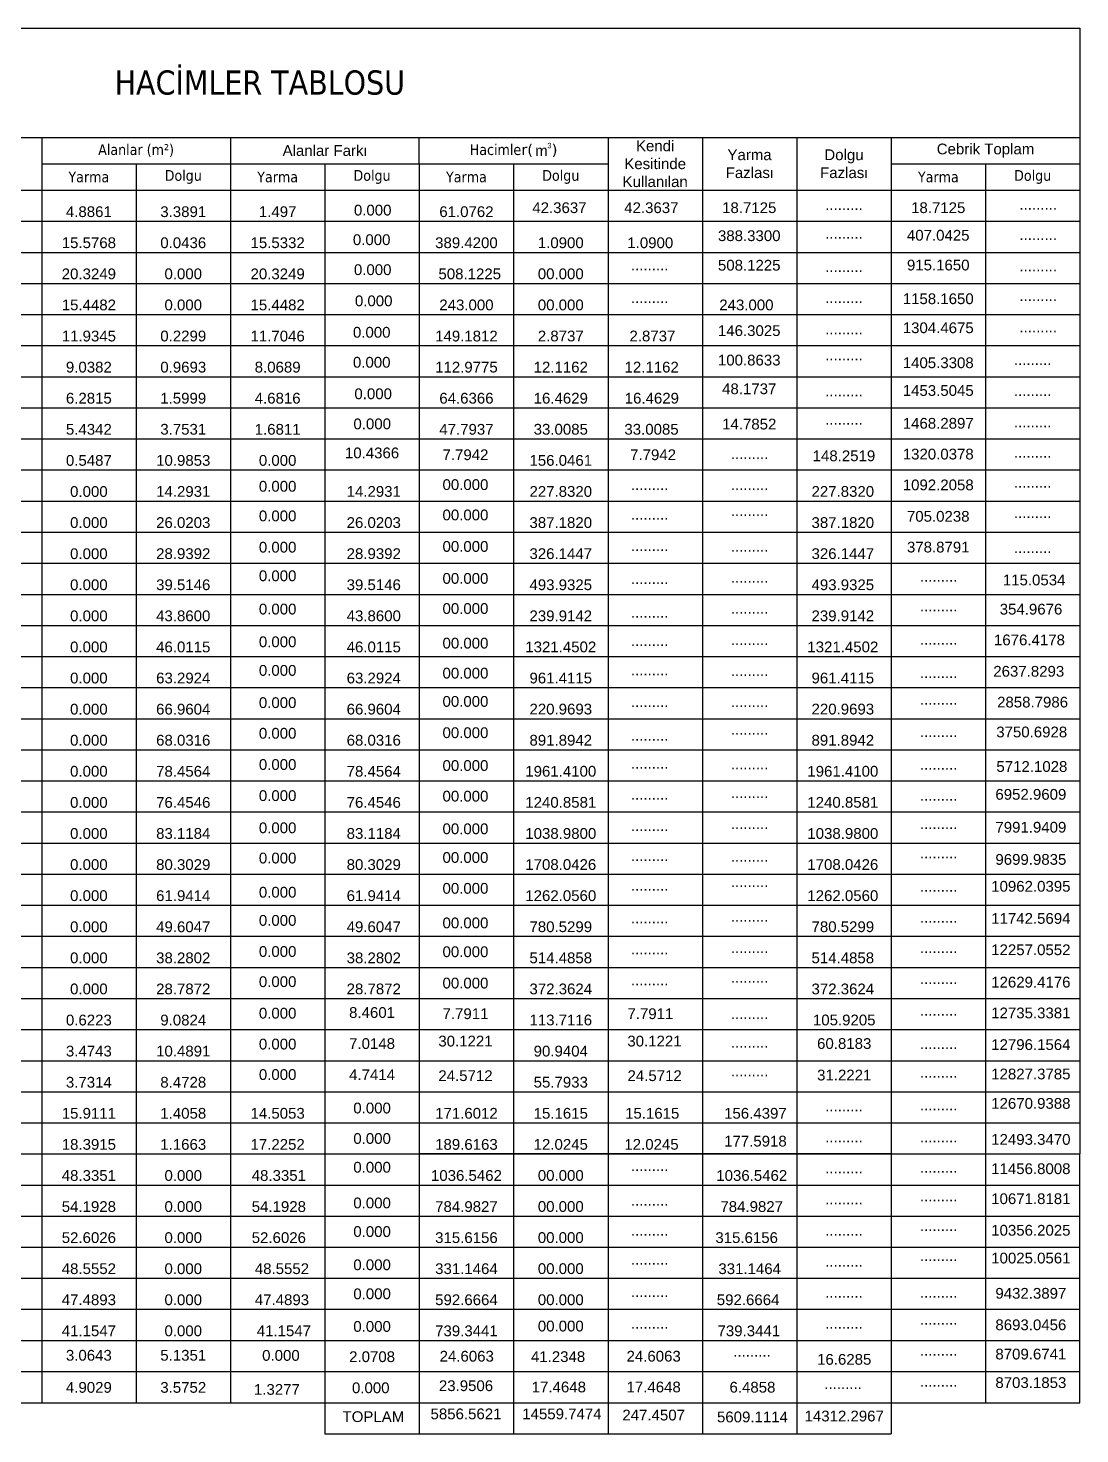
# Model space of a CAD drawing. Header units: millimetres. Extents: x 19067981 to 38137102, y 2652003 to 2652615.
# Drawn here: x 19068891.08 to 19068910.66, y 2652468.72 to 2652494.88 of the extents above; entities that cross this region are included whole.
import ezdxf

# ---------------------------------------------------------------- set-up
doc = ezdxf.new("R2010")
doc.units = ezdxf.units.MM
doc.layers.add('D.K Kesit No', color=93, linetype='Continuous', lineweight=9)
doc.layers.add('zzzzzzzzz', color=7, linetype='Continuous')
doc.styles.get("Standard").update_dxf_attribs({"font": 'arial.ttf'})

msp = doc.modelspace()

# ---------------------------------------------------------------- linework, layer by layer
at = {"ltscale": 2}
for p, q in [((19068880.126, 2652494.876), (19068910.656, 2652494.876)), ((19068880.126, 2652492.843), (19068910.656, 2652492.843)), ((19068905.385, 2652492.843), (19068905.385, 2652473.93)), ((19068893.088, 2652492.351), (19068893.088, 2652491.86)), ((19068896.601, 2652492.351), (19068896.601, 2652491.86)), ((19068900.115, 2652492.351), (19068900.115, 2652491.86)), ((19068908.899, 2652492.351), (19068908.899, 2652491.86)), ((19068896.601, 2652491.86), (19068896.601, 2652474.508)), ((19068900.115, 2652491.86), (19068900.115, 2652473.93)), ((19068908.899, 2652491.86), (19068908.899, 2652474.508)), ((19068888.739, 2652490.704), (19068910.656, 2652490.704)), ((19068888.739, 2652490.126), (19068910.656, 2652490.126)), ((19068894.845, 2652473.93), (19068907.142, 2652473.93))]:
    msp.add_line(p, q, dxfattribs=at)
at = {"color": 5, "ltscale": 2}
for p, q in [((19068910.656, 2652494.876), (19068910.656, 2652473.93)), ((19068894.845, 2652492.843), (19068894.845, 2652473.93))]:
    msp.add_line(p, q, dxfattribs=at)
at = {"color": 5}
for p, q in [((19068903.629, 2652492.843), (19068903.629, 2652473.93)), ((19068907.142, 2652492.843), (19068907.142, 2652473.93))]:
    msp.add_line(p, q, dxfattribs=at)
for p, q in [((19068891.331, 2652492.351), (19068894.845, 2652492.351)), ((19068894.845, 2652492.351), (19068901.872, 2652492.351)), ((19068907.142, 2652492.351), (19068910.656, 2652492.351)), ((19068883.216, 2652491.86), (19068910.656, 2652491.86)), ((19068888.739, 2652491.282), (19068910.656, 2652491.282)), ((19068896.601, 2652474.508), (19068896.601, 2652473.93)), ((19068908.899, 2652474.508), (19068908.899, 2652473.93)), ((19068891.331, 2652473.93), (19068891.331, 2652469.302)), ((19068893.088, 2652473.93), (19068893.088, 2652469.302)), ((19068894.845, 2652473.93), (19068894.845, 2652469.302)), ((19068896.601, 2652473.93), (19068896.601, 2652468.722)), ((19068907.142, 2652473.93), (19068898.358, 2652473.93)), ((19068898.358, 2652473.93), (19068898.358, 2652468.722)), ((19068900.115, 2652473.93), (19068900.115, 2652468.722)), ((19068901.872, 2652473.93), (19068901.872, 2652468.722)), ((19068903.629, 2652473.93), (19068903.629, 2652468.722)), ((19068905.385, 2652473.93), (19068905.385, 2652468.722)), ((19068907.142, 2652473.93), (19068907.142, 2652468.722)), ((19068908.899, 2652473.93), (19068908.899, 2652469.302)), ((19068910.656, 2652469.302), (19068910.656, 2652473.93)), ((19068888.739, 2652473.352), (19068910.656, 2652473.352)), ((19068888.739, 2652472.774), (19068910.656, 2652472.774)), ((19068888.739, 2652472.196), (19068910.656, 2652472.196)), ((19068888.739, 2652471.618), (19068910.656, 2652471.618)), ((19068888.739, 2652471.04), (19068910.656, 2652471.04)), ((19068888.739, 2652470.462), (19068891.331, 2652470.462)), ((19068891.331, 2652470.462), (19068910.656, 2652470.462)), ((19068888.739, 2652469.882), (19068910.656, 2652469.882)), ((19068888.739, 2652469.302), (19068910.656, 2652469.302)), ((19068896.601, 2652468.722), (19068907.142, 2652468.722))]:
    msp.add_line(p, q)
at = {"color": 7}
msp.add_line((19068898.358, 2652492.351), (19068901.872, 2652492.351), dxfattribs=at)
at = {"layer": 'zzzzzzzzz', "color": 5}
for p, q in [((19068891.331, 2652492.843), (19068891.331, 2652473.93)), ((19068898.358, 2652492.351), (19068898.358, 2652492.843)), ((19068901.872, 2652492.843), (19068901.872, 2652473.93)), ((19068898.358, 2652492.351), (19068898.358, 2652473.93))]:
    msp.add_line(p, q, dxfattribs=at)
at = {"layer": 'zzzzzzzzz', "ltscale": 2}
for p, q in [((19068880.126, 2652491.86), (19068910.656, 2652491.86)), ((19068893.088, 2652491.86), (19068893.088, 2652474.508)), ((19068888.739, 2652489.547), (19068910.656, 2652489.547)), ((19068888.739, 2652488.969), (19068910.656, 2652488.969)), ((19068888.739, 2652488.39), (19068910.656, 2652488.39)), ((19068888.739, 2652487.812), (19068910.656, 2652487.812)), ((19068888.739, 2652487.234), (19068910.656, 2652487.234)), ((19068888.739, 2652486.655), (19068910.656, 2652486.655)), ((19068888.739, 2652486.655), (19068910.656, 2652486.655)), ((19068888.739, 2652486.077), (19068910.656, 2652486.077)), ((19068888.739, 2652485.498), (19068910.656, 2652485.498)), ((19068888.739, 2652484.92), (19068910.656, 2652484.92)), ((19068888.739, 2652484.341), (19068910.656, 2652484.341)), ((19068888.739, 2652483.763), (19068910.656, 2652483.763)), ((19068888.739, 2652483.185), (19068910.656, 2652483.185)), ((19068888.739, 2652482.606), (19068910.656, 2652482.606)), ((19068888.739, 2652482.028), (19068910.656, 2652482.028)), ((19068888.739, 2652482.028), (19068910.656, 2652482.028)), ((19068888.739, 2652481.449), (19068910.656, 2652481.449)), ((19068888.739, 2652480.871), (19068910.656, 2652480.871)), ((19068888.739, 2652480.292), (19068910.656, 2652480.292)), ((19068888.739, 2652479.714), (19068910.656, 2652479.714)), ((19068888.739, 2652479.136), (19068910.656, 2652479.136)), ((19068888.739, 2652478.557), (19068910.656, 2652478.557)), ((19068888.739, 2652477.979), (19068910.656, 2652477.979)), ((19068888.739, 2652477.4), (19068910.656, 2652477.4)), ((19068888.739, 2652477.4), (19068910.656, 2652477.4)), ((19068888.739, 2652476.822), (19068910.656, 2652476.822)), ((19068888.739, 2652476.243), (19068910.656, 2652476.243)), ((19068888.739, 2652475.665), (19068910.656, 2652475.665)), ((19068888.739, 2652475.087), (19068910.656, 2652475.087)), ((19068888.739, 2652474.508), (19068910.656, 2652474.508))]:
    msp.add_line(p, q, dxfattribs=at)
at = {"layer": 'zzzzzzzzz'}
for p, q in [((19068893.088, 2652474.508), (19068893.088, 2652473.93)), ((19068888.739, 2652473.93), (19068910.656, 2652473.93))]:
    msp.add_line(p, q, dxfattribs=at)

# ---------------------------------------------------------------- texts
at = {"color": 7, "lineweight": 5, "attachment_point": 5}
for s, insert, char_height, width in [('{\\fTahoma|b0|i0|c0|p34;HAC\\fTahoma|b0|i0|c238|p34;İ\\fTahoma|b0|i0|c0|p34;MLER TABLOSU}', (19068895.391, 2652493.859), 0.45, 9.40451), ('{\\fTahoma|b0|i0|c0|p34;Alanlar (m\\fTahoma|b0|i0|c162|p34;²\\fTahoma|b0|i0|c0|p34;)}', (19068893.088, 2652492.597), 0.2, 4.77531), ('Alanlar Fark{\\fTahoma|b0|i0|c238|p34;ı}', (19068896.601, 2652492.597), 0.2, 4.77531), ('{\\fTahoma|b0|i0|c0|p34;Hacimle\\fVerdana|b0|i0|c162|p34;r(    )}', (19068900.115, 2652492.597), 0.2, 4.77531), ('Kendi \\PKesitinde\\PKullan{\\fTahoma|b0|i0|c238|p34;ı}lan', (19068902.75, 2652492.351), 0.2, 4.77531), ('Cebrik Toplam', (19068908.899, 2652492.597), 0.2, 4.77531), ('Yarma\\PFazlas{\\fTahoma|b0|i0|c238|p34;ı}', (19068904.507, 2652492.351), 0.2, 4.77531), ('Dolgu\\PFazlas{\\fTahoma|b0|i0|c238|p34;ı}', (19068906.264, 2652492.351), 0.2, 4.77531), ('{\\fTahoma|b0|i0|c0|p34;Yarma}', (19068892.209, 2652492.106), 0.2, 4.77531), ('{\\fTahoma|b0|i0|c0|p34;Dolgu}', (19068893.966, 2652492.106), 0.2, 4.77531), ('{\\fTahoma|b0|i0|c0|p34;Yarma}', (19068895.723, 2652492.106), 0.2, 4.77531), ('{\\fTahoma|b0|i0|c0|p34;Dolgu}', (19068897.48, 2652492.106), 0.2, 4.77531), ('{\\fTahoma|b0|i0|c0|p34;Yarma}', (19068899.237, 2652492.106), 0.2, 4.77531), ('{\\fTahoma|b0|i0|c0|p34;Dolgu}', (19068900.993, 2652492.106), 0.2, 4.77531), ('{\\fTahoma|b0|i0|c0|p34;Yarma}', (19068908.021, 2652492.106), 0.2, 4.77531), ('{\\fTahoma|b0|i0|c0|p34;Dolgu}', (19068909.777, 2652492.106), 0.2, 4.77531), ('{\\C5;42}.{\\C5;3637}', (19068900.968, 2652491.533), 0.2, 4.77531), ('{\\C5;42}.{\\C5;3637}', (19068902.679, 2652491.533), 0.2, 4.77531), ('{\\C5;18}.{\\C5;7125}', (19068904.501, 2652491.533), 0.2, 4.77531), ('{\\C5;18}.{\\C5;7125}', (19068908.019, 2652491.533), 0.2, 4.77531), ('4.8861', (19068892.209, 2652491.459), 0.2, 4.77531), ('3.3891', (19068893.966, 2652491.459), 0.2, 4.77531), ('1.497', (19068895.723, 2652491.459), 0.2, 4.77531), ('0.000', (19068897.492, 2652491.488), 0.2, 4.77531), ('{\\C256;61.0762}', (19068899.237, 2652491.459), 0.2, 4.77531), ('.........', (19068906.264, 2652491.59), 0.2, 4.77531), ('.........', (19068909.88, 2652491.597), 0.2, 4.77531), ('{\\C5;388}.{\\C5;3300}', (19068904.501, 2652491.012), 0.2, 4.77531), ('{\\C5;407}.{\\C5;0425}', (19068908.019, 2652491.02), 0.2, 4.77531), ('15.5768', (19068892.209, 2652490.881), 0.2, 4.77531), ('0.0436', (19068893.966, 2652490.881), 0.2, 4.77531), ('15.5332', (19068895.723, 2652490.881), 0.2, 4.77531), ('0.000', (19068897.473, 2652490.938), 0.2, 4.77531), ('{\\C1;389}.{\\C1;4200}', (19068899.237, 2652490.881), 0.2, 4.77531), ('{\\C5;1}.{\\C5;0900}', (19068900.993, 2652490.881), 0.2, 4.77531), ('{\\C5;1}.{\\C5;0900}', (19068902.659, 2652490.881), 0.2, 4.77531), ('.........', (19068906.264, 2652491.056), 0.2, 4.77531), ('.........', (19068909.88, 2652491.034), 0.2, 4.77531), ('{\\C5;508}.{\\C5;1225}', (19068904.501, 2652490.463), 0.2, 4.77531), ('{\\C5;915}.{\\C5;1650}', (19068908.019, 2652490.466), 0.2, 4.77531), ('20.3249', (19068892.209, 2652490.302), 0.2, 4.77531), ('0.000', (19068893.966, 2652490.303), 0.2, 4.77531), ('20.3249', (19068895.723, 2652490.302), 0.2, 4.77531), ('0.000', (19068897.492, 2652490.38), 0.2, 4.77531), ('{\\C1;508}.{\\C1;1225}', (19068899.299, 2652490.302), 0.2, 4.77531), ('{\\C5;00}.{\\C5;000}', (19068900.993, 2652490.303), 0.2, 4.77531), ('.........', (19068902.648, 2652490.471), 0.2, 4.77531), ('.........', (19068906.264, 2652490.441), 0.2, 4.77531), ('.........', (19068909.88, 2652490.452), 0.2, 4.77531), ('15.4482', (19068892.209, 2652489.724), 0.2, 4.77531), ('0.000', (19068893.966, 2652489.724), 0.2, 4.77531), ('15.4482', (19068895.723, 2652489.724), 0.2, 4.77531), ('0.000', (19068897.511, 2652489.8), 0.2, 4.77531), ('{\\C1;243}.{\\C1;000}', (19068899.237, 2652489.724), 0.2, 4.77531), ('{\\C5;00}.{\\C5;000}', (19068900.993, 2652489.724), 0.2, 4.77531), ('.........', (19068902.648, 2652489.862), 0.2, 4.77531), ('{\\C1;243}.{\\C1;000}', (19068904.448, 2652489.724), 0.2, 4.77531), ('.........', (19068906.264, 2652489.863), 0.2, 4.77531), ('{\\C5;1158}.{\\C5;1650}', (19068908.019, 2652489.839), 0.2, 4.77531), ('.........', (19068909.88, 2652489.898), 0.2, 4.77531), ('11.9345', (19068892.209, 2652489.145), 0.2, 4.77531), ('0.2299', (19068893.966, 2652489.146), 0.2, 4.77531), ('11.7046', (19068895.723, 2652489.145), 0.2, 4.77531), ('0.000', (19068897.474, 2652489.215), 0.2, 4.77531), ('{\\C1;149}.{\\C1;1812}', (19068899.237, 2652489.145), 0.2, 4.77531), ('{\\C5;2}.{\\C5;8737}', (19068900.993, 2652489.146), 0.2, 4.77531), ('{\\C5;2}.{\\C5;8737}', (19068902.699, 2652489.146), 0.2, 4.77531), ('{\\C5;146}.{\\C5;3025}', (19068904.501, 2652489.246), 0.2, 4.77531), ('{\\C5;1304}.{\\C5;4675}', (19068908.019, 2652489.299), 0.2, 4.77531), ('.........', (19068909.88, 2652489.316), 0.2, 4.77531), ('.........', (19068906.264, 2652489.278), 0.2, 4.77531), ('0.000', (19068897.474, 2652488.657), 0.2, 4.77531), ('{\\C5;100}.{\\C5;8633}', (19068904.501, 2652488.698), 0.2, 4.77531), ('.........', (19068906.264, 2652488.795), 0.2, 4.77531), ('{\\C5;1405}.{\\C5;3308}', (19068908.019, 2652488.648), 0.2, 4.77531), ('9.0382', (19068892.209, 2652488.567), 0.2, 4.77531), ('0.9693', (19068893.966, 2652488.567), 0.2, 4.77531), ('8.0689', (19068895.723, 2652488.567), 0.2, 4.77531), ('{\\C1;112}.{\\C1;9775}', (19068899.237, 2652488.567), 0.2, 4.77531), ('{\\C5;12}.{\\C5;1162}', (19068900.993, 2652488.567), 0.2, 4.77531), ('{\\C5;12}.{\\C5;1162}', (19068902.685, 2652488.567), 0.2, 4.77531), ('.........', (19068909.777, 2652488.707), 0.2, 4.77531), ('{\\C5;48}.{\\C5;1737}', (19068904.501, 2652488.164), 0.2, 4.77531), ('{\\C5;1453}.{\\C5;5045}', (19068908.019, 2652488.132), 0.2, 4.77531), ('6.2815', (19068892.209, 2652487.989), 0.2, 4.77531), ('1.5999', (19068893.966, 2652487.989), 0.2, 4.77531), ('4.6816', (19068895.723, 2652487.989), 0.2, 4.77531), ('0.000', (19068897.501, 2652488.071), 0.2, 4.77531), ('{\\C1;64}.{\\C1;6366}', (19068899.237, 2652487.989), 0.2, 4.77531), ('{\\C5;16}.{\\C5;4629}', (19068900.993, 2652487.989), 0.2, 4.77531), ('{\\C5;16}.{\\C5;4629}', (19068902.688, 2652487.989), 0.2, 4.77531), ('.........', (19068906.264, 2652488.123), 0.2, 4.77531), ('.........', (19068909.777, 2652488.129), 0.2, 4.77531), ('5.4342', (19068892.209, 2652487.41), 0.2, 4.77531), ('3.7531', (19068893.966, 2652487.411), 0.2, 4.77531), ('1.6811', (19068895.723, 2652487.41), 0.2, 4.77531), ('0.000', (19068897.483, 2652487.511), 0.2, 4.77531), ('{\\C1;47}.{\\C1;7937}', (19068899.237, 2652487.41), 0.2, 4.77531), ('{\\C5;33}.{\\C5;0085}', (19068900.993, 2652487.411), 0.2, 4.77531), ('{\\C5;33}.{\\C5;0085}', (19068902.682, 2652487.411), 0.2, 4.77531), ('{\\C5;14}.{\\C5;7852}', (19068904.501, 2652487.507), 0.2, 4.77531), ('.........', (19068906.264, 2652487.599), 0.2, 4.77531), ('{\\C5;1468}.{\\C5;2897}', (19068908.019, 2652487.522), 0.2, 4.77531), ('.........', (19068909.777, 2652487.549), 0.2, 4.77531), ('0.5487', (19068892.209, 2652486.832), 0.2, 4.77531), ('10.9853', (19068893.966, 2652486.832), 0.2, 4.77531), ('0.000', (19068895.723, 2652486.832), 0.2, 4.77531), ('10.4366', (19068897.48, 2652486.971), 0.2, 4.77531), ('{\\C5;7}.{\\C5;7942}', (19068899.219, 2652486.937), 0.2, 4.77531), ('{\\C5;156}.{\\C5;0461}', (19068900.993, 2652486.832), 0.2, 4.77531), ('{\\C5;7}.{\\C5;7942}', (19068902.711, 2652486.937), 0.2, 4.77531), ('.........', (19068904.507, 2652486.959), 0.2, 4.77531), ('{\\C6;148}.{\\C6;2519}', (19068906.264, 2652486.917), 0.2, 4.77531), ('{\\C5;1320}.{\\C5;0378}', (19068908.019, 2652486.949), 0.2, 4.77531), ('.........', (19068909.777, 2652486.985), 0.2, 4.77531), ('0.000', (19068895.723, 2652486.35), 0.2, 4.77531), ('{\\C5;00}.{\\C5;000}', (19068899.219, 2652486.381), 0.2, 4.77531), ('{\\C5;1092}.{\\C5;2058}', (19068908.019, 2652486.376), 0.2, 4.77531), ('0.000', (19068892.209, 2652486.253), 0.2, 4.77531), ('14.2931', (19068893.966, 2652486.254), 0.2, 4.77531), ('14.2931', (19068897.512, 2652486.254), 0.2, 4.77531), ('{\\C5;227}.{\\C5;8320}', (19068900.993, 2652486.254), 0.2, 4.77531), ('.........', (19068902.648, 2652486.382), 0.2, 4.77531), ('.........', (19068904.507, 2652486.383), 0.2, 4.77531), ('{\\C5;227}.{\\C5;8320}', (19068906.243, 2652486.254), 0.2, 4.77531), ('.........', (19068909.777, 2652486.423), 0.2, 4.77531), ('0.000', (19068895.723, 2652485.799), 0.2, 4.77531), ('{\\C5;00}.{\\C5;000}', (19068899.219, 2652485.817), 0.2, 4.77531), ('{\\C5;705}.{\\C5;0238}', (19068908.019, 2652485.791), 0.2, 4.77531), ('0.000', (19068892.209, 2652485.675), 0.2, 4.77531), ('26.0203', (19068893.966, 2652485.675), 0.2, 4.77531), ('26.0203', (19068897.512, 2652485.675), 0.2, 4.77531), ('{\\C5;387}.{\\C5;1820}', (19068900.993, 2652485.675), 0.2, 4.77531), ('.........', (19068902.648, 2652485.83), 0.2, 4.77531), ('.........', (19068904.507, 2652485.896), 0.2, 4.77531), ('{\\C5;387}.{\\C5;1820}', (19068906.243, 2652485.675), 0.2, 4.77531), ('.........', (19068909.777, 2652485.861), 0.2, 4.77531), ('0.000', (19068895.723, 2652485.217), 0.2, 4.77531), ('{\\C5;00}.{\\C5;000}', (19068899.219, 2652485.231), 0.2, 4.77531), ('{\\C5;378}.{\\C5;8791}', (19068908.019, 2652485.219), 0.2, 4.77531), ('0.000', (19068892.209, 2652485.096), 0.2, 4.77531), ('28.9392', (19068893.966, 2652485.097), 0.2, 4.77531), ('28.9392', (19068897.512, 2652485.097), 0.2, 4.77531), ('{\\C5;326}.{\\C5;1447}', (19068900.993, 2652485.097), 0.2, 4.77531), ('.........', (19068902.648, 2652485.245), 0.2, 4.77531), ('.........', (19068904.507, 2652485.236), 0.2, 4.77531), ('{\\C5;326}.{\\C5;1447}', (19068906.243, 2652485.097), 0.2, 4.77531), ('.........', (19068909.777, 2652485.21), 0.2, 4.77531), ('0.000', (19068892.209, 2652484.518), 0.2, 4.77531), ('39.5146', (19068893.966, 2652484.518), 0.2, 4.77531), ('0.000', (19068895.723, 2652484.685), 0.2, 4.77531), ('39.5146', (19068897.512, 2652484.518), 0.2, 4.77531), ('{\\C5;00}.{\\C5;000}', (19068899.219, 2652484.636), 0.2, 4.77531), ('{\\C5;493}.{\\C5;9325}', (19068900.993, 2652484.518), 0.2, 4.77531), ('.........', (19068902.648, 2652484.634), 0.2, 4.77531), ('.........', (19068904.507, 2652484.658), 0.2, 4.77531), ('{\\C5;493}.{\\C5;9325}', (19068906.243, 2652484.518), 0.2, 4.77531), ('.........', (19068908.027, 2652484.676), 0.2, 4.77531), ('{\\C5;115}.{\\C5;0534}', (19068909.804, 2652484.607), 0.2, 4.77531), ('{\\C256;0.000}', (19068892.209, 2652483.94), 0.2, 4.77531), ('43.8600', (19068893.966, 2652483.94), 0.2, 4.77531), ('0.000', (19068895.723, 2652484.066), 0.2, 4.77531), ('43.8600', (19068897.512, 2652483.94), 0.2, 4.77531), ('{\\C5;00}.{\\C5;000}', (19068899.219, 2652484.076), 0.2, 4.77531), ('{\\C5;239}.{\\C5;9142}', (19068900.993, 2652483.94), 0.2, 4.77531), ('.........', (19068904.507, 2652484.08), 0.2, 4.77531), ('{\\C5;239}.{\\C5;9142}', (19068906.243, 2652483.94), 0.2, 4.77531), ('.........', (19068908.027, 2652484.128), 0.2, 4.77531), ('{\\C5;354}.{\\C5;9676}', (19068909.746, 2652484.064), 0.2, 4.77531), ('.........', (19068902.648, 2652484.008), 0.2, 4.77531), ('0.000', (19068895.723, 2652483.457), 0.2, 4.77531), ('{\\C5;00}.{\\C5;000}', (19068899.219, 2652483.432), 0.2, 4.77531), ('{\\C5;1676}.{\\C5;4178}', (19068909.717, 2652483.492), 0.2, 4.77531), ('0.000', (19068892.209, 2652483.361), 0.2, 4.77531), ('46.0115', (19068893.966, 2652483.361), 0.2, 4.77531), ('46.0115', (19068897.512, 2652483.361), 0.2, 4.77531), ('{\\C5;1321}.{\\C5;4502}', (19068900.993, 2652483.362), 0.2, 4.77531), ('.........', (19068902.648, 2652483.482), 0.2, 4.77531), ('.........', (19068904.507, 2652483.501), 0.2, 4.77531), ('{\\C5;1321}.{\\C5;4502}', (19068906.243, 2652483.362), 0.2, 4.77531), ('.........', (19068908.027, 2652483.505), 0.2, 4.77531), ('0.000', (19068895.723, 2652482.925), 0.2, 4.77531), ('{\\C5;00}.{\\C5;000}', (19068899.219, 2652482.874), 0.2, 4.77531), ('{\\C5;2637}.{\\C5;8293}', (19068909.704, 2652482.908), 0.2, 4.77531), ('0.000', (19068892.209, 2652482.783), 0.2, 4.77531), ('63.2924', (19068893.966, 2652482.783), 0.2, 4.77531), ('63.2924', (19068897.512, 2652482.783), 0.2, 4.77531), ('{\\C5;961}.{\\C5;4115}', (19068900.993, 2652482.783), 0.2, 4.77531), ('.........', (19068902.648, 2652482.937), 0.2, 4.77531), ('.........', (19068904.507, 2652482.923), 0.2, 4.77531), ('{\\C5;961}.{\\C5;4115}', (19068906.243, 2652482.783), 0.2, 4.77531), ('.........', (19068908.027, 2652482.884), 0.2, 4.77531), ('{\\C5;00}.{\\C5;000}', (19068899.219, 2652482.348), 0.2, 4.77531), ('0.000', (19068892.209, 2652482.204), 0.2, 4.77531), ('66.9604', (19068893.966, 2652482.204), 0.2, 4.77531), ('0.000', (19068895.723, 2652482.325), 0.2, 4.77531), ('66.9604', (19068897.512, 2652482.204), 0.2, 4.77531), ('{\\C5;220}.{\\C5;9693}', (19068900.993, 2652482.205), 0.2, 4.77531), ('.........', (19068902.648, 2652482.343), 0.2, 4.77531), ('.........', (19068904.507, 2652482.344), 0.2, 4.77531), ('{\\C5;220}.{\\C5;9693}', (19068906.243, 2652482.205), 0.2, 4.77531), ('.........', (19068908.027, 2652482.391), 0.2, 4.77531), ('{\\C5;2858}.{\\C5;7986}', (19068909.775, 2652482.335), 0.2, 4.77531), ('0.000', (19068892.209, 2652481.626), 0.2, 4.77531), ('68.0316', (19068893.966, 2652481.626), 0.2, 4.77531), ('0.000', (19068895.723, 2652481.755), 0.2, 4.77531), ('68.0316', (19068897.512, 2652481.626), 0.2, 4.77531), ('{\\C5;00}.{\\C5;000}', (19068899.219, 2652481.766), 0.2, 4.77531), ('{\\C5;891}.{\\C5;8942}', (19068900.993, 2652481.626), 0.2, 4.77531), ('.........', (19068904.507, 2652481.83), 0.2, 4.77531), ('{\\C5;891}.{\\C5;8942}', (19068906.243, 2652481.626), 0.2, 4.77531), ('.........', (19068908.027, 2652481.787), 0.2, 4.77531), ('{\\C5;3750}.{\\C5;6928}', (19068909.759, 2652481.779), 0.2, 4.77531), ('.........', (19068902.648, 2652481.718), 0.2, 4.77531), ('0.000', (19068892.209, 2652481.048), 0.2, 4.77531), ('78.4564', (19068893.966, 2652481.048), 0.2, 4.77531), ('0.000', (19068895.723, 2652481.174), 0.2, 4.77531), ('78.4564', (19068897.512, 2652481.048), 0.2, 4.77531), ('{\\C5;00}.{\\C5;000}', (19068899.219, 2652481.155), 0.2, 4.77531), ('{\\C5;1961}.{\\C5;4100}', (19068900.993, 2652481.048), 0.2, 4.77531), ('{\\C5;1961}.{\\C5;4100}', (19068906.243, 2652481.048), 0.2, 4.77531), ('{\\C5;5712}.{\\C5;1028}', (19068909.762, 2652481.137), 0.2, 4.77531), ('.........', (19068902.648, 2652481.197), 0.2, 4.77531), ('.........', (19068904.507, 2652481.187), 0.2, 4.77531), ('.........', (19068908.027, 2652481.179), 0.2, 4.77531), ('0.000', (19068895.723, 2652480.595), 0.2, 4.77531), ('{\\C5;00}.{\\C5;000}', (19068899.219, 2652480.585), 0.2, 4.77531), ('{\\C5;6952}.{\\C5;9609}', (19068909.743, 2652480.619), 0.2, 4.77531), ('0.000', (19068892.209, 2652480.469), 0.2, 4.77531), ('76.4546', (19068893.966, 2652480.469), 0.2, 4.77531), ('76.4546', (19068897.512, 2652480.469), 0.2, 4.77531), ('{\\C5;1240}.{\\C5;8581}', (19068900.993, 2652480.47), 0.2, 4.77531), ('.........', (19068902.648, 2652480.621), 0.2, 4.77531), ('.........', (19068904.507, 2652480.654), 0.2, 4.77531), ('{\\C5;1240}.{\\C5;8581}', (19068906.243, 2652480.47), 0.2, 4.77531), ('.........', (19068908.027, 2652480.603), 0.2, 4.77531), ('0.000', (19068895.723, 2652479.996), 0.2, 4.77531), ('{\\C5;7991}.{\\C5;9409}', (19068909.743, 2652480.007), 0.2, 4.77531), ('{\\C5;00}.{\\C5;000}', (19068899.219, 2652479.978), 0.2, 4.77531), ('{\\C5;1038}.{\\C5;9800}', (19068900.993, 2652479.891), 0.2, 4.77531), ('.........', (19068902.648, 2652480.036), 0.2, 4.77531), ('.........', (19068904.507, 2652480.074), 0.2, 4.77531), ('{\\C5;1038}.{\\C5;9800}', (19068906.243, 2652479.891), 0.2, 4.77531), ('.........', (19068908.027, 2652480.078), 0.2, 4.77531), ('0.000', (19068895.723, 2652479.434), 0.2, 4.77531), ('{\\C5;00}.{\\C5;000}', (19068899.219, 2652479.444), 0.2, 4.77531), ('{\\C5;1708}.{\\C5;0426}', (19068900.993, 2652479.313), 0.2, 4.77531), ('.........', (19068902.648, 2652479.481), 0.2, 4.77531), ('.........', (19068904.507, 2652479.468), 0.2, 4.77531), ('{\\C5;1708}.{\\C5;0426}', (19068906.243, 2652479.313), 0.2, 4.77531), ('.........', (19068908.027, 2652479.53), 0.2, 4.77531), ('{\\C5;9699}.{\\C5;9835}', (19068909.743, 2652479.408), 0.2, 4.77531), ('0.000', (19068895.723, 2652478.798), 0.2, 4.77531), ('{\\C5;00}.{\\C5;000}', (19068899.219, 2652478.87), 0.2, 4.77531), ('{\\C5;1262}.{\\C5;0560}', (19068900.993, 2652478.734), 0.2, 4.77531), ('.........', (19068902.648, 2652478.93), 0.2, 4.77531), ('.........', (19068904.507, 2652478.994), 0.2, 4.77531), ('{\\C5;1262}.{\\C5;0560}', (19068906.243, 2652478.734), 0.2, 4.77531), ('.........', (19068908.027, 2652478.912), 0.2, 4.77531), ('{\\C5;10962}.{\\C5;0395}', (19068909.743, 2652478.908), 0.2, 4.77531), ('0.000', (19068895.723, 2652478.274), 0.2, 4.77531), ('{\\C5;00}.{\\C5;000}', (19068899.219, 2652478.227), 0.2, 4.77531), ('{\\C5;780}.{\\C5;5299}', (19068900.993, 2652478.156), 0.2, 4.77531), ('.........', (19068904.507, 2652478.349), 0.2, 4.77531), ('{\\C5;780}.{\\C5;5299}', (19068906.243, 2652478.156), 0.2, 4.77531), ('.........', (19068908.027, 2652478.333), 0.2, 4.77531), ('{\\C5;11742}.{\\C5;5694}', (19068909.743, 2652478.31), 0.2, 4.77531), ('.........', (19068902.648, 2652478.321), 0.2, 4.77531), ('0.000', (19068895.723, 2652477.695), 0.2, 4.77531), ('{\\C5;00}.{\\C5;000}', (19068899.219, 2652477.691), 0.2, 4.77531), ('{\\C5;12257}.{\\C5;0552}', (19068909.743, 2652477.727), 0.2, 4.77531), ('{\\C5;514}.{\\C5;4858}', (19068900.993, 2652477.577), 0.2, 4.77531), ('.........', (19068902.648, 2652477.742), 0.2, 4.77531), ('.........', (19068904.507, 2652477.77), 0.2, 4.77531), ('{\\C5;514}.{\\C5;4858}', (19068906.243, 2652477.577), 0.2, 4.77531), ('.........', (19068908.027, 2652477.771), 0.2, 4.77531), ('0.000', (19068895.723, 2652477.134), 0.2, 4.77531), ('{\\C5;00}.{\\C5;000}', (19068899.219, 2652477.108), 0.2, 4.77531), ('{\\C5;12629}.{\\C5;4176}', (19068909.743, 2652477.125), 0.2, 4.77531), ('{\\C5;372}.{\\C5;3624}', (19068900.993, 2652476.999), 0.2, 4.77531), ('.........', (19068902.648, 2652477.165), 0.2, 4.77531), ('.........', (19068904.507, 2652477.216), 0.2, 4.77531), ('{\\C5;372}.{\\C5;3624}', (19068906.243, 2652476.999), 0.2, 4.77531), ('.........', (19068908.027, 2652477.194), 0.2, 4.77531), ('0.000', (19068895.723, 2652476.548), 0.2, 4.77531), ('8.4601', (19068897.48, 2652476.56), 0.2, 4.77531), ('{\\C5;7}.{\\C5;7911}', (19068899.219, 2652476.538), 0.2, 4.77531), ('{\\C5;113}.{\\C5;7116}', (19068900.993, 2652476.421), 0.2, 4.77531), ('{\\C5;7}.{\\C5;7911}', (19068902.661, 2652476.538), 0.2, 4.77531), ('.........', (19068904.507, 2652476.54), 0.2, 4.77531), ('{\\C6;105}.{\\C6;9205}', (19068906.269, 2652476.421), 0.2, 4.77531), ('.........', (19068908.027, 2652476.6), 0.2, 4.77531), ('{\\C5;12735}.{\\C5;3381}', (19068909.743, 2652476.552), 0.2, 4.77531), ('0.000', (19068895.723, 2652475.973), 0.2, 4.77531), ('7.0148', (19068897.48, 2652475.982), 0.2, 4.77531), ('{\\C5;30}.{\\C5;1221}', (19068899.219, 2652476.028), 0.2, 4.77531), ('{\\C5;90}.{\\C5;9404}', (19068900.993, 2652475.842), 0.2, 4.77531), ('{\\C5;30}.{\\C5;1221}', (19068902.737, 2652476.028), 0.2, 4.77531), ('.........', (19068904.507, 2652476.008), 0.2, 4.77531), ('{\\C6;60}.{\\C6;8183}', (19068906.269, 2652475.983), 0.2, 4.77531), ('.........', (19068908.027, 2652475.982), 0.2, 4.77531), ('{\\C5;12796}.{\\C5;1564}', (19068909.743, 2652475.963), 0.2, 4.77531), ('0.000', (19068895.723, 2652475.406), 0.2, 4.77531), ('4.7414', (19068897.48, 2652475.403), 0.2, 4.77531), ('{\\C5;24}.{\\C5;5712}', (19068899.219, 2652475.385), 0.2, 4.77531), ('{\\C5;24}.{\\C5;5712}', (19068902.74, 2652475.385), 0.2, 4.77531), ('.........', (19068904.507, 2652475.476), 0.2, 4.77531), ('{\\C6;31}.{\\C6;2221}', (19068906.269, 2652475.396), 0.2, 4.77531), ('{\\C5;12827}.{\\C5;3785}', (19068909.743, 2652475.416), 0.2, 4.77531), ('{\\C5;55}.{\\C5;7933}', (19068900.993, 2652475.264), 0.2, 4.77531), ('.........', (19068908.027, 2652475.448), 0.2, 4.77531), ('0.000', (19068897.481, 2652474.783), 0.2, 4.77531), ('{\\C5;12670}.{\\C5;9388}', (19068909.743, 2652474.869), 0.2, 4.77531), ('{\\C3;171.6012}', (19068899.237, 2652474.685), 0.2, 4.77531), ('{\\C5;15}.{\\C5;1615}', (19068900.993, 2652474.685), 0.2, 4.77531), ('{\\C5;15}.{\\C5;1615}', (19068902.695, 2652474.685), 0.2, 4.77531), ('{\\C4;156.4397}', (19068904.616, 2652474.685), 0.2, 4.77531), ('.........', (19068906.264, 2652474.825), 0.2, 4.77531), ('.........', (19068908.027, 2652474.839), 0.2, 4.77531), ('0.000', (19068897.481, 2652474.216), 0.2, 4.77531), ('{\\C3;189.6163}', (19068899.237, 2652474.106), 0.2, 4.77531), ('{\\C5;12}.{\\C5;0245}', (19068900.993, 2652474.107), 0.2, 4.77531), ('{\\C5;12}.{\\C5;0245}', (19068902.682, 2652474.107), 0.2, 4.77531), ('{\\C4;177.5918}', (19068904.616, 2652474.167), 0.2, 4.77531), ('.........', (19068906.264, 2652474.246), 0.2, 4.77531), ('.........', (19068908.027, 2652474.246), 0.2, 4.77531), ('{\\C5;12493}.{\\C5;3470}', (19068909.743, 2652474.199), 0.2, 4.77531), ('0.000', (19068897.481, 2652473.681), 0.2, 4.77531), ('{\\C3;1036.5462}', (19068899.237, 2652473.528), 0.2, 4.77531), ('{\\C5;00}.{\\C5;000}', (19068900.993, 2652473.529), 0.2, 4.77531), ('.........', (19068902.648, 2652473.711), 0.2, 4.77531), ('{\\C3;1036.5462}', (19068904.548, 2652473.528), 0.2, 4.77531), ('.........', (19068906.264, 2652473.668), 0.2, 4.77531), ('.........', (19068908.027, 2652473.684), 0.2, 4.77531), ('{\\C5;11456}.{\\C5;8008}', (19068909.743, 2652473.654), 0.2, 4.77531), ('0.000', (19068897.481, 2652473.017), 0.2, 4.77531), ('{\\C3;784.9827}', (19068899.237, 2652472.95), 0.2, 4.77531), ('{\\C5;00}.{\\C5;000}', (19068900.993, 2652472.951), 0.2, 4.77531), ('{\\C3;784.9827}', (19068904.547, 2652472.95), 0.2, 4.77531), ('.........', (19068908.027, 2652473.148), 0.2, 4.77531), ('{\\C5;10671}.{\\C5;8181}', (19068909.743, 2652473.096), 0.2, 4.77531), ('.........', (19068902.648, 2652473.069), 0.2, 4.77531), ('.........', (19068906.264, 2652473.09), 0.2, 4.77531), ('0.000', (19068897.481, 2652472.485), 0.2, 4.77531), ('.........', (19068908.027, 2652472.599), 0.2, 4.77531), ('{\\C5;10356}.{\\C5;2025}', (19068909.743, 2652472.509), 0.2, 4.77531), ('{\\C3;315.6156}', (19068899.237, 2652472.372), 0.2, 4.77531), ('{\\C5;00}.{\\C5;000}', (19068900.993, 2652472.373), 0.2, 4.77531), ('.........', (19068902.648, 2652472.508), 0.2, 4.77531), ('{\\C3;315.6156}', (19068904.453, 2652472.372), 0.2, 4.77531), ('.........', (19068906.264, 2652472.512), 0.2, 4.77531), ('{\\C5;10025}.{\\C5;0561}', (19068909.743, 2652471.992), 0.2, 4.77531), ('0.000', (19068897.481, 2652471.867), 0.2, 4.77531), ('{\\C1;331}.{\\C1;1464}', (19068899.237, 2652471.794), 0.2, 4.77531), ('{\\C5;00}.{\\C5;000}', (19068900.993, 2652471.795), 0.2, 4.77531), ('.........', (19068902.648, 2652471.972), 0.2, 4.77531), ('{\\C1;331}.{\\C1;1464}', (19068904.509, 2652471.794), 0.2, 4.77531), ('.........', (19068906.264, 2652471.934), 0.2, 4.77531), ('.........', (19068908.027, 2652472.037), 0.2, 4.77531), ('0.000', (19068897.481, 2652471.327), 0.2, 4.77531), ('{\\C1;592}.{\\C1;6664}', (19068899.237, 2652471.216), 0.2, 4.77531), ('{\\C5;00}.{\\C5;000}', (19068900.993, 2652471.217), 0.2, 4.77531), ('.........', (19068902.648, 2652471.371), 0.2, 4.77531), ('{\\C1;592}.{\\C1;6664}', (19068904.48, 2652471.216), 0.2, 4.77531), ('.........', (19068906.264, 2652471.356), 0.2, 4.77531), ('.........', (19068908.027, 2652471.358), 0.2, 4.77531), ('{\\C5;9432}.{\\C5;3897}', (19068909.743, 2652471.336), 0.2, 4.77531), ('0.000', (19068897.481, 2652470.72), 0.2, 4.77531), ('{\\C1;739.3441}', (19068899.237, 2652470.638), 0.2, 4.77531), ('{\\C5;00}.{\\C5;000}', (19068900.993, 2652470.727), 0.2, 4.77531), ('.........', (19068902.648, 2652470.778), 0.2, 4.77531), ('{\\C1;739.3441}', (19068904.493, 2652470.638), 0.2, 4.77531), ('.........', (19068906.264, 2652470.778), 0.2, 4.77531), ('.........', (19068908.027, 2652470.853), 0.2, 4.77531), ('{\\C5;8693}.{\\C5;0456}', (19068909.743, 2652470.75), 0.2, 4.77531), ('0.000', (19068895.784, 2652470.181), 0.2, 4.77531), ('{\\C5;24}.{\\C5;6063}', (19068899.243, 2652470.166), 0.2, 4.77531), ('{\\C5;41}.{\\C5;2348}', (19068900.943, 2652470.158), 0.2, 4.77531), ('{\\C5;24}.{\\C5;6063}', (19068902.722, 2652470.166), 0.2, 4.77531), ('.........', (19068904.553, 2652470.256), 0.2, 4.77531), ('{\\C1;16.6285}', (19068906.269, 2652470.107), 0.2, 4.77531), ('.........', (19068908.027, 2652470.276), 0.2, 4.77531), ('{\\C5;8709}.{\\C5;6741}', (19068909.743, 2652470.206), 0.2, 4.77531), ('1.3277', (19068895.709, 2652469.548), 0.2, 4.77531), ('0.000', (19068897.456, 2652469.578), 0.2, 4.77531), ('{\\C5;23}.{\\C5;9506}', (19068899.229, 2652469.617), 0.2, 4.77531), ('{\\C5;17}.{\\C5;4648}', (19068900.957, 2652469.593), 0.2, 4.77531), ('{\\C5;17}.{\\C5;4648}', (19068902.722, 2652469.593), 0.2, 4.77531), ('{\\C1;6.4858}', (19068904.561, 2652469.589), 0.2, 4.77531), ('.........', (19068908.027, 2652469.699), 0.2, 4.77531), ('{\\C5;8703}.{\\C5;1853}', (19068909.743, 2652469.674), 0.2, 4.77531), ('.........', (19068906.248, 2652469.655), 0.2, 4.77531), ('{\\C5;5856}.{\\C5;5621}', (19068899.229, 2652469.093), 0.2, 4.77531), ('{\\C5;14559}.{\\C5;7474}', (19068901.014, 2652469.093), 0.2, 4.77531), ('{\\C5;247}.{\\C5;4507}', (19068902.722, 2652469.071), 0.2, 4.77531), ('{\\C1;5609.1114}', (19068904.561, 2652469.036), 0.2, 4.77531), ('{\\C1;14312.2967}', (19068906.269, 2652469.053), 0.2, 4.77531)]:
    msp.add_mtext(s, dxfattribs=dict(at, insert=insert, char_height=char_height, width=width))
at = {"color": 7, "lineweight": 20, "insert": (19068900.782, 2652492.69), "char_height": 0.1, "width": 16.65294, "attachment_point": 5}
msp.add_mtext('{\\C0;3}', dxfattribs=at)
at = {"lineweight": 5, "char_height": 0.2, "width": 4.77531, "attachment_point": 5}
for s, insert in [('0.000', (19068892.209, 2652479.891)), ('83.1184', (19068893.966, 2652479.891)), ('83.1184', (19068897.512, 2652479.891)), ('0.000', (19068892.209, 2652479.312)), ('80.3029', (19068893.966, 2652479.312)), ('80.3029', (19068897.512, 2652479.312)), ('0.000', (19068892.209, 2652478.734)), ('61.9414', (19068893.966, 2652478.734)), ('61.9414', (19068897.512, 2652478.734)), ('0.000', (19068892.209, 2652478.155)), ('49.6047', (19068893.966, 2652478.155)), ('49.6047', (19068897.512, 2652478.155)), ('0.000', (19068892.209, 2652477.577)), ('38.2802', (19068893.966, 2652477.577)), ('38.2802', (19068897.512, 2652477.577)), ('0.000', (19068892.209, 2652476.999)), ('28.7872', (19068893.966, 2652476.999)), ('28.7872', (19068897.512, 2652476.999)), ('0.6223', (19068892.209, 2652476.42)), ('9.0824', (19068893.966, 2652476.42)), ('3.4743', (19068892.209, 2652475.842)), ('10.4891', (19068893.966, 2652475.842)), ('{\\H0.9998x;\\C0;3.7314}', (19068892.209, 2652475.263)), ('8.4728', (19068893.966, 2652475.263)), ('{\\H0.9998x;\\C1;15.9111}', (19068892.209, 2652474.685)), ('1.4058', (19068893.966, 2652474.685)), ('{\\H0.9998x;\\C0;14.5053}', (19068895.723, 2652474.685)), ('{\\H0.9998x;\\C1;18.3915}', (19068892.209, 2652474.106)), ('1.1663', (19068893.966, 2652474.106)), ('{\\H0.9998x;\\C1;17.2252}', (19068895.723, 2652474.106)), ('{\\H0.9998x;\\C1;48.3351}', (19068892.209, 2652473.528)), ('0.000', (19068893.966, 2652473.528)), ('{\\H0.9998x;\\C1;48.3351}', (19068895.745, 2652473.528)), ('{\\H0.9998x;\\C1;54.1928}', (19068892.209, 2652472.95)), ('0.000', (19068893.966, 2652472.95)), ('{\\H0.9998x;\\C1;54.1928}', (19068895.745, 2652472.95)), ('{\\H0.9998x;\\C1;52.6026}', (19068892.209, 2652472.372)), ('0.000', (19068893.966, 2652472.372)), ('{\\H0.9998x;\\C1;52.6026}', (19068895.745, 2652472.372)), ('48.5552', (19068892.209, 2652471.794)), ('0.000', (19068893.966, 2652471.794)), ('48.5552', (19068895.803, 2652471.794)), ('47.4893', (19068892.209, 2652471.216)), ('0.000', (19068893.966, 2652471.216)), ('47.4893', (19068895.803, 2652471.216)), ('41.1547', (19068892.209, 2652470.638)), ('0.000', (19068893.966, 2652470.638)), ('41.1547', (19068895.839, 2652470.638)), ('3.0643', (19068892.209, 2652470.183)), ('5.1351', (19068893.966, 2652470.183)), ('2.0708', (19068897.481, 2652470.157)), ('4.9029', (19068892.209, 2652469.586)), ('3.5752', (19068893.966, 2652469.585)), ('TOPLAM', (19068897.505, 2652469.041))]:
    msp.add_mtext(s, dxfattribs=dict(at, insert=insert))
at = {"layer": 'D.K Kesit No', "color": 4, "lineweight": 20, "ltscale": 0.2, "insert": (19068900.516, 2652492.696), "char_height": 0.2013, "attachment_point": 1}
msp.add_mtext_dynamic_manual_height_columns('{\\C0;m}', width=3.84762, gutter_width=1.006, heights=[0], dxfattribs=at)

doc.saveas('drawing.dxf')
